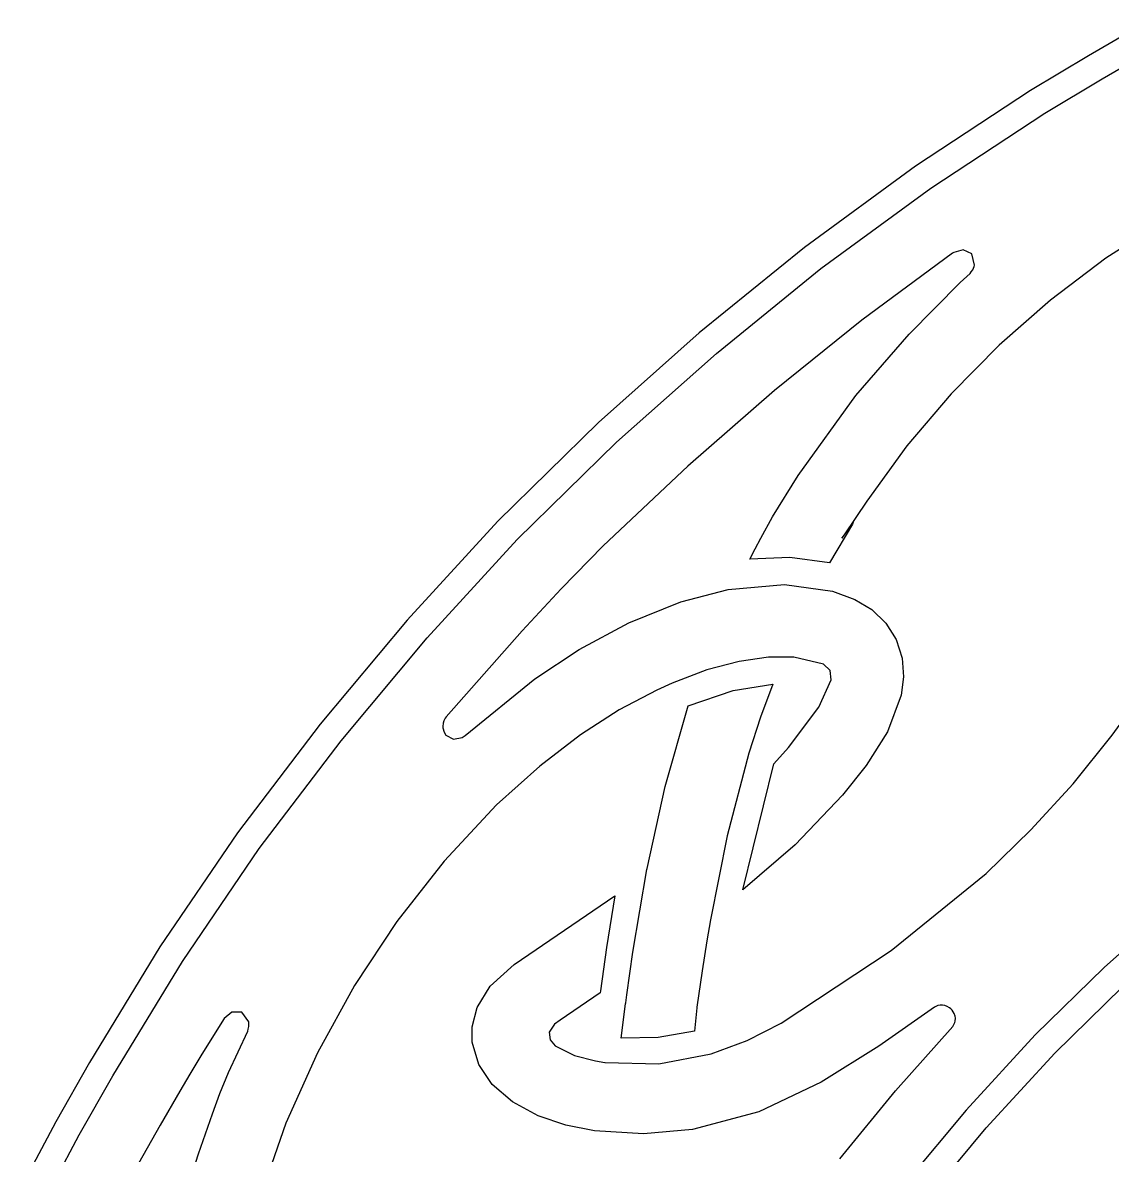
# Model space of a CAD drawing. Extents: x 0 to 238, y 0 to 238.
# Drawn here: x 13.1 to 59.58, y 174.25 to 222.55 of the extents above; entities that cross this region are included whole.
import ezdxf

# ---------------------------------------------------------------- set-up
doc = ezdxf.new("R2010")
doc.units = 0

msp = doc.modelspace()

# ---------------------------------------------------------------- linework, layer by layer
at = {"layer": 'Layer 1'}
for p, q in [((60.997, 222.54891), (58.56879, 221.14112)), ((59.14847, 220.1557), (61.55895, 221.55318)), ((58.56879, 221.14112), (56.09281, 219.65894)), ((56.6948, 218.687), (59.14847, 220.1557)), ((56.09281, 219.65894), (51.186629, 216.434542)), ((51.838013, 215.494791), (56.6948, 218.687)), ((51.186629, 216.434542), (46.4506, 212.96505)), ((47.149608, 212.060051), (51.838013, 215.494791)), ((61.801352, 214.101782), (59.307197, 212.502377)), ((46.4506, 212.96505), (41.951275, 209.319657)), ((52.765099, 212.718978), (48.890209, 209.861808)), ((52.813748, 212.741686), (52.765099, 212.718978)), ((53.210204, 212.856967), (52.813748, 212.741686)), ((53.585665, 212.685222), (53.210204, 212.856967)), ((53.705872, 212.20547), (53.585665, 212.685222)), ((42.694022, 208.441643), (47.149608, 212.060051)), ((53.63263, 212.009526), (53.689094, 212.148128)), ((53.689094, 212.148128), (53.705872, 212.20547)), ((59.307197, 212.502377), (56.938002, 210.723102)), ((53.089471, 211.465493), (53.509592, 211.850102)), ((53.509592, 211.850102), (53.562012, 211.918157)), ((53.562012, 211.918157), (53.63263, 212.009526)), ((50.909971, 209.269483), (53.089471, 211.465493)), ((56.938002, 210.723102), (54.744663, 208.803343)), ((48.890209, 209.861808), (45.162239, 206.857918)), ((41.951275, 209.319657), (37.65746, 205.50254)), ((48.634381, 206.657733), (50.909971, 209.269483)), ((54.744663, 208.803343), (52.702519, 206.729081)), ((38.435568, 204.664521), (42.694022, 208.441643)), ((45.162239, 206.857918), (41.471589, 203.642098)), ((52.702519, 206.729081), (50.819692, 204.509199)), ((46.173831, 203.244623), (48.634381, 206.657733)), ((37.65746, 205.50254), (33.36684, 201.2944)), ((34.193868, 200.504621), (38.435568, 204.664521)), ((50.819692, 204.509199), (49.104302, 202.152582)), ((41.471589, 203.642098), (37.859839, 200.240578)), ((45.088531, 201.470823), (46.173831, 203.244623)), ((49.104302, 202.152582), (48.140264, 200.713179)), ((44.580949, 200.570953), (45.088531, 201.470823)), ((33.36684, 201.2944), (29.49877, 197.06841)), ((48.493695, 201.167878), (47.521457, 199.515228)), ((48.111614, 200.65414), (48.426656, 201.098145)), ((48.426656, 201.098145), (48.528157, 201.234628)), ((48.528157, 201.234628), (48.493695, 201.167878)), ((30.358948, 196.314881), (34.193868, 200.504621)), ((44.339054, 200.115187), (44.580949, 200.570953)), ((48.140264, 200.713179), (48.045996, 200.565946)), ((48.045996, 200.565946), (48.111614, 200.65414)), ((37.859839, 200.240578), (36.064339, 198.401148)), ((44.111507, 199.676741), (44.339054, 200.115187)), ((45.823223, 199.738301), (44.111507, 199.676741)), ((47.521457, 199.515228), (45.823223, 199.738301)), ((43.19861, 198.383208), (45.595575, 198.599702)), ((45.595575, 198.599702), (47.64925, 198.307406)), ((36.064339, 198.401148), (34.402859, 196.620408)), ((41.16735, 197.852989), (43.19861, 198.383208)), ((47.64925, 198.307406), (48.600265, 197.949678)), ((38.96258, 196.95534), (41.16735, 197.852989)), ((48.600265, 197.949678), (49.322906, 197.52488)), ((29.49877, 197.06841), (25.793179, 192.637855)), ((49.322906, 197.52488), (49.914878, 196.947998)), ((34.402859, 196.620408), (31.165489, 192.955228)), ((36.83274, 195.82132), (38.96258, 196.95534)), ((49.914878, 196.947998), (50.353366, 196.247319)), ((26.687006, 191.924504), (30.358948, 196.314881)), ((50.353366, 196.247319), (50.615555, 195.451128)), ((34.9427, 194.577), (36.83274, 195.82132)), ((43.665485, 195.313618), (42.289777, 194.948175)), ((44.907931, 195.490892), (43.665485, 195.313618)), ((45.987566, 195.48778), (44.907931, 195.490892)), ((47.256416, 195.194337), (45.987566, 195.48778)), ((47.546171, 194.923761), (47.256416, 195.194337)), ((50.615555, 195.451128), (50.671922, 194.661986)), ((42.289777, 194.948175), (40.810356, 194.38678)), ((47.59305, 194.530096), (47.546171, 194.923761)), ((50.671922, 194.661986), (50.568486, 193.87002)), ((31.978291, 192.153203), (34.9427, 194.577)), ((40.810356, 194.38678), (40.154672, 194.091384)), ((43.41179, 194.069958), (45.09557, 194.346558)), ((45.09557, 194.346558), (44.567033, 192.930818)), ((47.057353, 193.362906), (47.59305, 194.530096)), ((59.577773, 192.163149), (61.12478, 194.33171)), ((40.154672, 194.091384), (38.542868, 193.247895)), ((41.48173, 193.415767), (43.41179, 194.069958)), ((50.568486, 193.87002), (49.988045, 192.317419)), ((38.542868, 193.247895), (36.892191, 192.178674)), ((40.508077, 189.976092), (41.48173, 193.415767)), ((45.76528, 191.646596), (47.057353, 193.362906)), ((31.062994, 192.773028), (31.038669, 192.685971)), ((31.129364, 192.891079), (31.062994, 192.773028)), ((31.165489, 192.955228), (31.129364, 192.891079)), ((44.567033, 192.930818), (44.080341, 191.401478)), ((25.793179, 192.637855), (22.26785, 187.99955)), ((31.038669, 192.685971), (31.018792, 192.538137)), ((31.018792, 192.538137), (31.024437, 192.483965)), ((31.024437, 192.483965), (31.078005, 192.294286)), ((31.078005, 192.294286), (31.148561, 192.168014)), ((49.988045, 192.317419), (49.085907, 190.872925)), ((23.195478, 187.330711), (26.687006, 191.924504)), ((31.148561, 192.168014), (31.482678, 191.995872)), ((31.482678, 191.995872), (31.850334, 192.073952)), ((31.850334, 192.073952), (31.884565, 192.095119)), ((31.884565, 192.095119), (31.978291, 192.153203)), ((36.892191, 192.178674), (35.163032, 190.841361)), ((57.903803, 190.094159), (59.577773, 192.163149)), ((44.080341, 191.401478), (43.156457, 187.872909)), ((45.136345, 190.945768), (45.76528, 191.646596)), ((35.163032, 190.841361), (33.315782, 189.193594)), ((43.825515, 185.572748), (45.136345, 190.945768)), ((49.085907, 190.872925), (48.073745, 189.616138)), ((39.73873, 186.485037), (40.508077, 189.976092)), ((56.107654, 188.130299), (57.903803, 190.094159)), ((48.073745, 189.616138), (46.043793, 187.495509)), ((33.315782, 189.193594), (31.085462, 186.792995)), ((22.26785, 187.99955), (18.95278, 183.14395)), ((43.156457, 187.872909), (42.433751, 184.297708)), ((54.19411, 186.27713), (56.107654, 188.130299)), ((46.043793, 187.495509), (43.825515, 185.572748)), ((19.913958, 182.524301), (23.195478, 187.330711)), ((31.085462, 186.792995), (29.061585, 184.222863)), ((39.123811, 182.916827), (39.72896, 186.441857)), ((39.72896, 186.441857), (39.73873, 186.485037)), ((50.14499, 182.98066), (54.19411, 186.27713)), ((34.063821, 182.387067), (38.364881, 185.323457)), ((38.364881, 185.323457), (38.001359, 183.110067)), ((62.481597, 185.158609), (59.225734, 182.266152)), ((29.061585, 184.222863), (27.253736, 181.496448)), ((42.433751, 184.297708), (42.280056, 183.397095)), ((18.95278, 183.14395), (15.9575, 178.21362)), ((38.001359, 183.110067), (37.746998, 181.270027)), ((42.280056, 183.397095), (42.07825, 182.122045)), ((38.870124, 181.101247), (39.123811, 182.916827)), ((45.4507, 179.887), (50.14499, 182.98066)), ((16.945898, 177.638311), (19.913958, 182.524301)), ((33.039282, 181.467823), (34.063821, 182.387067)), ((42.07825, 182.122045), (41.856424, 180.567495)), ((59.225734, 182.266152), (56.291764, 179.395392)), ((27.253736, 181.496448), (25.6715, 178.627)), ((32.487549, 180.552579), (33.039282, 181.467823)), ((37.735271, 181.175897), (36.029191, 180.014587)), ((37.746998, 181.270027), (37.735271, 181.175897)), ((57.118906, 178.605324), (60.003956, 181.427844)), ((38.629353, 179.249458), (38.8208, 180.713)), ((38.8208, 180.713), (38.827808, 180.759087)), ((38.827808, 180.759087), (38.870124, 181.101247)), ((52.137883, 180.645333), (52.043954, 180.602545)), ((52.233632, 180.661984), (52.137883, 180.645333)), ((52.335983, 180.662859), (52.233632, 180.661984)), ((52.436852, 180.641432), (52.335983, 180.662859)), ((52.535836, 180.604238), (52.436852, 180.641432)), ((22.022481, 180.364398), (21.69622, 180.081746)), ((22.454051, 180.355177), (22.022481, 180.364398)), ((22.749046, 179.939707), (22.454051, 180.355177)), ((32.277553, 179.72783), (32.487549, 180.552579)), ((41.857031, 180.548696), (41.754613, 179.550784)), ((41.856424, 180.567495), (41.85757, 180.550652)), ((41.85757, 180.550652), (41.857031, 180.548696)), ((51.988771, 180.577614), (49.619341, 178.903414)), ((52.043954, 180.602545), (51.988771, 180.577614)), ((52.631111, 180.542855), (52.535836, 180.604238)), ((52.688521, 180.5062), (52.631111, 180.542855)), ((52.716148, 180.469613), (52.688521, 180.5062)), ((52.750714, 180.439963), (52.716148, 180.469613)), ((52.789254, 180.373728), (52.750714, 180.439963)), ((52.835076, 180.295298), (52.789254, 180.373728)), ((52.869707, 180.181018), (52.835076, 180.295298)), ((52.885407, 180.103125), (52.869707, 180.181018)), ((21.664893, 180.047248), (20.708217, 178.497888)), ((21.69622, 180.081746), (21.664893, 180.047248)), ((22.723104, 179.637368), (22.752213, 179.742753)), ((22.752213, 179.742753), (22.749046, 179.939707)), ((32.278221, 179.080077), (32.277553, 179.72783)), ((35.79248, 179.84984), (35.563858, 179.505052)), ((36.029191, 180.014587), (35.79248, 179.84984)), ((44.000988, 179.144372), (45.4507, 179.887)), ((50.33423, 176.996396), (52.77295, 179.750856)), ((52.77295, 179.750856), (52.864788, 179.914325)), ((52.864788, 179.914325), (52.87483, 179.98002)), ((52.87483, 179.98002), (52.885407, 180.103125)), ((21.888455, 177.778058), (22.699454, 179.551728)), ((22.699454, 179.551728), (22.723104, 179.637368)), ((35.563858, 179.505052), (35.599162, 179.171511)), ((40.204043, 179.275044), (38.629353, 179.249458)), ((41.754613, 179.550784), (40.204043, 179.275044)), ((56.291764, 179.395392), (53.342904, 176.174042)), ((32.553443, 178.125576), (32.278221, 179.080077)), ((35.599162, 179.171511), (35.815256, 178.914996)), ((35.815256, 178.914996), (36.64329, 178.514491)), ((42.472073, 178.582606), (44.000988, 179.144372)), ((49.619341, 178.903414), (47.157961, 177.367594)), ((15.9575, 178.21362), (14.51158, 175.68294)), ((20.708217, 178.497888), (20.237496, 177.719706)), ((25.6715, 178.627), (24.3317, 175.624)), ((36.64329, 178.514491), (37.531916, 178.277033)), ((37.531916, 178.277033), (37.928438, 178.211406)), ((40.229706, 178.159725), (42.472073, 178.582606)), ((54.203266, 175.420224), (57.118906, 178.605324)), ((21.515504, 176.88627), (21.888455, 177.778058)), ((33.133667, 177.268155), (32.553443, 178.125576)), ((37.928438, 178.211406), (37.948383, 178.210731)), ((37.948383, 178.210731), (40.229706, 178.159725)), ((15.513787, 175.132011), (16.945898, 177.638311)), ((20.237496, 177.719706), (19.808547, 176.982424)), ((33.987755, 176.531793), (33.133667, 177.268155)), ((47.157961, 177.367594), (44.506221, 176.101292)), ((19.808547, 176.982424), (18.961367, 175.532324)), ((21.194366, 176.02696), (21.515504, 176.88627)), ((47.962285, 174.099566), (50.33423, 176.996396)), ((35.084571, 175.940467), (33.987755, 176.531793)), ((20.597167, 174.31292), (21.194366, 176.02696)), ((36.267353, 175.538849), (35.084571, 175.940467)), ((44.506221, 176.101292), (41.665001, 175.351154)), ((53.342904, 176.174042), (50.571457, 172.858094)), ((14.51158, 175.68294), (13.10204, 173.02321)), ((18.961367, 175.532324), (18.043581, 173.911004)), ((24.3317, 175.624), (23.29814, 172.64812)), ((37.492231, 175.294015), (36.267353, 175.538849)), ((41.665001, 175.351154), (39.580789, 175.163873)), ((51.461301, 172.143287), (54.203266, 175.420224)), ((14.120417, 172.502941), (15.513787, 175.132011)), ((39.580789, 175.163873), (37.492231, 175.294015)), ((20.00489, 172.44209), (20.597167, 174.31292))]:
    msp.add_line(p, q, dxfattribs=at)

doc.saveas('drawing.dxf')
